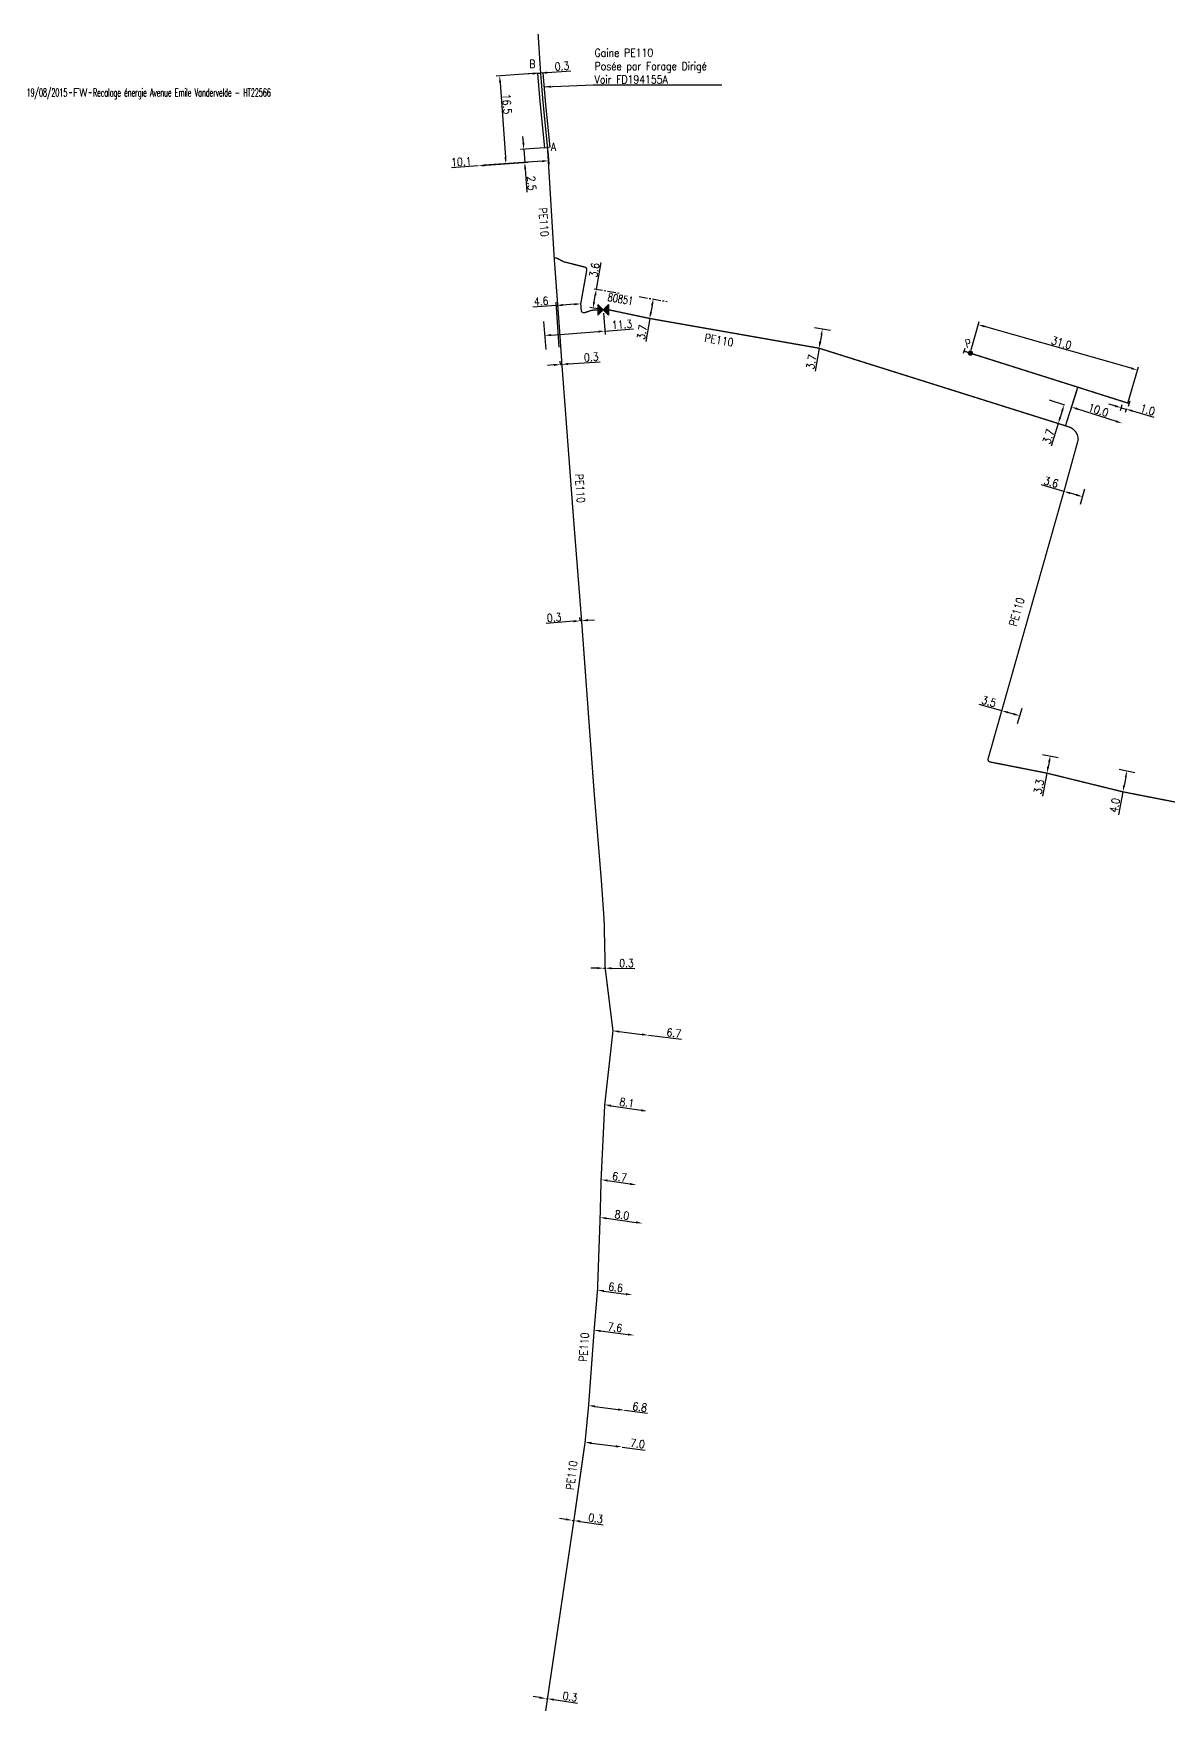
# Model space of a CAD drawing. Header units: millimetres. Extents: x 194000 to 194425, y 154999 to 156002.
# Drawn here: x 194011 to 194223.7, y 155686.9 to 156000.1 of the extents above; entities that cross this region are included whole.
import ezdxf
from ezdxf.enums import TextEntityAlignment as Align

# ---------------------------------------------------------------- set-up
doc = ezdxf.new("R2010")
doc.units = ezdxf.units.MM
doc.header["$PDMODE"] = 34
doc.linetypes.add('CENTER', pattern=[50.8, 31.75, -6.35, 6.35, -6.35])
doc.layers.get('0').update_dxf_attribs({"linetype": 'CONTINUOUS'})
doc.layers.get('DEFPOINTS').update_dxf_attribs({"linetype": 'CONTINUOUS'})
for name, color, linetype in [('G_120', 4, 'CONTINUOUS'), ('G_300', 7, 'CONTINUOUS'), ('G_340', 7, 'CONTINUOUS'), ('G_400', 7, 'CONTINUOUS'), ('G_910', 7, 'CONTINUOUS')]:
    doc.layers.add(name, color=color, linetype=linetype)
doc.styles.add('G_ROMANS', font='ROMANS.SHX', dxfattribs={"width": 0.75})
doc.styles.get("Standard").update_dxf_attribs({"font": 'romans.shx', "width": 0.85})
doc.linetypes.add('G_TYPB_PE', pattern='A,5,-0.3,["o",Standard,S=1.5,R=0,X=0,Y=-0.5],-1.65', length=6.95)
doc.dimstyles.get("Standard").update_dxf_attribs({"dimtxt": 1.5, "dimasz": 1.2, "dimexe": 0.625, "dimexo": 0.625, "dimgap": 0.25, "dimtad": 1, "dimdec": 1, "dimzin": 0, "dimdsep": 46, "dimtxsty": 'Standard', "dimcen": -0.5, "dimadec": 0, "dimazin": 0, "dimtfac": 1, "dimtdec": 1, "dimtmove": 0, "dimatfit": 3, "dimfxl": 0, "dimtolj": 1, "dimtzin": 0, "dimarcsym": 0})

# ---------------------------------------------------------------- blocks, each defined once
blk = doc.blocks.new('*D37')
at = {"layer": 'DEFPOINTS', "color": 0, "linetype": 'Continuous', "transparency": 16777216}
for p in [(194113.39, 155890.02), (194113.39, 155890.02), (194113.69, 155890.05)]:
    blk.add_point(p, dxfattribs=at)
at = {"layer": 'G_120', "color": 0, "linetype": 'Continuous', "lineweight": -2, "transparency": 16777216}
for p, q in [((194112.19, 155889.93), (194107.03, 155889.52)), ((194113.39, 155890.02), (194113.34, 155890.65)), ((194113.69, 155890.05), (194113.39, 155890.02)), ((194113.69, 155890.05), (194113.64, 155890.67)), ((194114.88, 155890.14), (194116.08, 155890.24))]:
    blk.add_line(p, q, dxfattribs=at)
at = {"layer": 'G_120', "color": 0, "linetype": 'Continuous', "transparency": 16777216}
for points in [[(194112.17, 155890.13), (194112.21, 155889.73), (194113.39, 155890.02)], [(194114.87, 155890.34), (194114.9, 155889.94), (194113.69, 155890.05)]]:
    blk.add_solid(points, dxfattribs=at)
at = {"layer": 'G_120', "color": 0, "linetype": 'Continuous', "transparency": 16777216, "insert": (194108.54, 155890.64), "char_height": 1.5, "attachment_point": 5, "rotation": 4.5232}
blk.add_mtext('\\A1;0.3', dxfattribs=at)
blk = doc.blocks.new('*D38')
at = {"layer": 'DEFPOINTS', "color": 0, "linetype": 'Continuous', "transparency": 16777216}
for p in [(194109.71, 155938.06), (194109.71, 155938.06), (194110, 155938.08)]:
    blk.add_point(p, dxfattribs=at)
at = {"layer": 'G_120', "color": 0, "linetype": 'Continuous', "lineweight": -2, "transparency": 16777216}
for p, q in [((194108.51, 155937.98), (194107.31, 155937.9)), ((194109.71, 155938.06), (194109.66, 155938.69)), ((194109.71, 155938.06), (194110, 155938.08)), ((194110, 155938.08), (194109.96, 155938.71)), ((194111.2, 155938.17), (194117.14, 155938.57))]:
    blk.add_line(p, q, dxfattribs=at)
at = {"layer": 'G_120', "color": 0, "linetype": 'Continuous', "transparency": 16777216}
for points in [[(194108.49, 155938.18), (194108.52, 155937.78), (194109.71, 155938.06)], [(194111.19, 155938.37), (194111.22, 155937.97), (194110, 155938.08)]]:
    blk.add_solid(points, dxfattribs=at)
at = {"layer": 'G_120', "color": 0, "linetype": 'Continuous', "transparency": 16777216, "insert": (194115.49, 155939.46), "char_height": 1.5, "attachment_point": 5, "rotation": 3.9307}
blk.add_mtext('\\A1;0.3', dxfattribs=at)
blk = doc.blocks.new('*D25')
at = {"layer": 'DEFPOINTS', "color": 0, "linetype": 'Continuous', "transparency": 16777216}
for p in [(194158.84, 155944.77), (194158.2, 155941.12), (194158.2, 155941.12)]:
    blk.add_point(p, dxfattribs=at)
at = {"layer": 'G_120', "color": 0, "linetype": 'Continuous', "lineweight": -2, "transparency": 16777216}
for p, q in [((194158.22, 155944.87), (194158.22, 155944.87)), ((194158.63, 155943.58), (194158.41, 155942.3)), ((194158.2, 155941.12), (194157.45, 155936.82)), ((194157.59, 155941.23), (194157.59, 155941.23))]:
    blk.add_line(p, q, dxfattribs=at)
at = {"layer": 'G_120', "color": 0, "linetype": 'Continuous', "transparency": 16777216}
for points in [[(194158.44, 155943.62), (194158.83, 155943.55), (194158.84, 155944.77)], [(194158.21, 155942.34), (194158.61, 155942.27), (194158.2, 155941.12)]]:
    blk.add_solid(points, dxfattribs=at)
at = {"layer": 'G_120', "color": 0, "linetype": 'Continuous', "transparency": 16777216, "insert": (194156.74, 155938.55), "char_height": 1.5, "attachment_point": 5, "rotation": 80.0889}
blk.add_mtext('\\A1;3.7', dxfattribs=at)
blk = doc.blocks.new('*D26')
at = {"layer": 'DEFPOINTS', "color": 0, "linetype": 'Continuous', "transparency": 16777216}
for p in [(194204.12, 155930.53), (194203.01, 155927.01), (194203.01, 155927.01)]:
    blk.add_point(p, dxfattribs=at)
at = {"layer": 'G_120', "color": 0, "linetype": 'Continuous', "lineweight": -2, "transparency": 16777216}
for p, q in [((194203.01, 155927.01), (194201.67, 155922.74)), ((194203.76, 155929.39), (194203.37, 155928.15))]:
    blk.add_line(p, q, dxfattribs=at)
at = {"layer": 'G_120', "color": 0, "linetype": 'Continuous', "transparency": 16777216}
for points in [[(194203.57, 155929.45), (194203.95, 155929.33), (194204.12, 155930.53)], [(194203.18, 155928.21), (194203.56, 155928.09), (194203.01, 155927.01)]]:
    blk.add_solid(points, dxfattribs=at)
at = {"layer": 'G_120', "color": 0, "linetype": 'Continuous', "transparency": 16777216, "insert": (194201.19, 155924.55), "char_height": 1.5, "attachment_point": 5, "rotation": 72.5124}
blk.add_mtext('\\A1;3.7', dxfattribs=at)
blk = doc.blocks.new('*D27')
at = {"layer": 'DEFPOINTS', "color": 0, "linetype": 'Continuous', "transparency": 16777216}
for p in [(194204.09, 155914.29), (194204.09, 155914.29), (194207.55, 155913.29)]:
    blk.add_point(p, dxfattribs=at)
at = {"layer": 'G_120', "color": 0, "linetype": 'Continuous', "lineweight": -2, "transparency": 16777216}
for p, q in [((194204.09, 155914.29), (194199.89, 155915.5)), ((194206.39, 155913.62), (194205.24, 155913.96))]:
    blk.add_line(p, q, dxfattribs=at)
at = {"layer": 'G_120', "color": 0, "linetype": 'Continuous', "transparency": 16777216}
for points in [[(194205.3, 155914.15), (194205.19, 155913.77), (194204.09, 155914.29)], [(194206.45, 155913.82), (194206.34, 155913.43), (194207.55, 155913.29)]]:
    blk.add_solid(points, dxfattribs=at)
at = {"layer": 'G_120', "color": 0, "linetype": 'Continuous', "transparency": 16777216, "insert": (194201.69, 155916.02), "char_height": 1.5, "attachment_point": 5, "rotation": 343.9103}
blk.add_mtext('\\A1;3.6', dxfattribs=at)
blk = doc.blocks.new('*D28')
at = {"layer": 'DEFPOINTS', "color": 0, "linetype": 'Continuous', "transparency": 16777216}
for p in [(194192.43, 155873.18), (194192.43, 155873.18), (194195.8, 155872.22)]:
    blk.add_point(p, dxfattribs=at)
at = {"layer": 'G_120', "color": 0, "linetype": 'Continuous', "lineweight": -2, "transparency": 16777216}
for p, q in [((194192.43, 155873.18), (194188.23, 155874.37)), ((194194.65, 155872.55), (194193.59, 155872.85))]:
    blk.add_line(p, q, dxfattribs=at)
at = {"layer": 'G_120', "color": 0, "linetype": 'Continuous', "transparency": 16777216}
for points in [[(194193.64, 155873.04), (194193.53, 155872.66), (194192.43, 155873.18)], [(194194.7, 155872.74), (194194.59, 155872.36), (194195.8, 155872.22)]]:
    blk.add_solid(points, dxfattribs=at)
at = {"layer": 'G_120', "color": 0, "linetype": 'Continuous', "transparency": 16777216, "insert": (194190.03, 155874.9), "char_height": 1.5, "attachment_point": 5, "rotation": 344.1716}
blk.add_mtext('\\A1;3.5', dxfattribs=at)
blk = doc.blocks.new('*D29')
at = {"layer": 'DEFPOINTS', "color": 0, "linetype": 'Continuous', "transparency": 16777216}
for p in [(194201.53, 155864.7), (194200.9, 155861.47), (194200.9, 155861.47)]:
    blk.add_point(p, dxfattribs=at)
at = {"layer": 'G_120', "color": 0, "linetype": 'Continuous', "lineweight": -2, "transparency": 16777216}
for p, q in [((194200.9, 155861.47), (194200.05, 155857.18)), ((194201.3, 155863.53), (194201.13, 155862.64))]:
    blk.add_line(p, q, dxfattribs=at)
at = {"layer": 'G_120', "color": 0, "linetype": 'Continuous', "transparency": 16777216}
for points in [[(194201.1, 155863.57), (194201.5, 155863.49), (194201.53, 155864.7)], [(194200.93, 155862.68), (194201.32, 155862.61), (194200.9, 155861.47)]]:
    blk.add_solid(points, dxfattribs=at)
at = {"layer": 'G_120', "color": 0, "linetype": 'Continuous', "transparency": 16777216, "insert": (194199.38, 155858.93), "char_height": 1.5, "attachment_point": 5, "rotation": 78.857}
blk.add_mtext('\\A1;3.3', dxfattribs=at)
blk = doc.blocks.new('*D30')
at = {"layer": 'DEFPOINTS', "color": 0, "linetype": 'Continuous', "transparency": 16777216}
for p in [(194215.89, 155861.9), (194215.13, 155857.97), (194215.13, 155857.97)]:
    blk.add_point(p, dxfattribs=at)
at = {"layer": 'G_120', "color": 0, "linetype": 'Continuous', "lineweight": -2, "transparency": 16777216}
for p, q in [((194216.51, 155861.78), (194216.51, 155861.78)), ((194215.13, 155857.97), (194214.29, 155853.68)), ((194215.66, 155860.72), (194215.36, 155859.15)), ((194215.74, 155857.85), (194215.74, 155857.85))]:
    blk.add_line(p, q, dxfattribs=at)
at = {"layer": 'G_120', "color": 0, "linetype": 'Continuous', "transparency": 16777216}
for points in [[(194215.47, 155860.76), (194215.86, 155860.68), (194215.89, 155861.9)], [(194215.16, 155859.19), (194215.55, 155859.11), (194215.13, 155857.97)]]:
    blk.add_solid(points, dxfattribs=at)
at = {"layer": 'G_120', "color": 0, "linetype": 'Continuous', "transparency": 16777216, "insert": (194213.61, 155855.43), "char_height": 1.5, "attachment_point": 5, "rotation": 78.9477}
blk.add_mtext('\\A1;4.0', dxfattribs=at)
blk = doc.blocks.new('G_300_04')
at = {"linetype": 'Continuous'}
h = blk.add_hatch(color=0, dxfattribs=at)
h.paths.add_polyline_path([(-1, 1), (-1, -1), (0, 0)])
h.paths.add_polyline_path([(1, 1), (0, 0), (1, -1)])
at = {"color": 0, "linetype": 'Continuous', "flags": 128}
blk.add_lwpolyline([(-1, -1), (1, 1), (1, -1), (-1, 1)], close=True, dxfattribs=at)
at = {"color": 0, "linetype": 'Continuous', "style": 'G_ROMANS', "width": 0.75}
blk.add_attdef('NUM', text='', height=1.5, dxfattribs=at).set_placement((0, 2.1), align=Align.MIDDLE_CENTER)
at = {"color": 0, "linetype": 'Continuous', "style": 'G_ROMANS', "width": 0.75, "flags": 3}
for tag, p in [('DEF_LEG', (0, -5)), ('DEF_COUP', (0, -7.5)), ('DEF_TYPE', (0, -10))]:
    blk.add_attdef(tag, text='', height=1.2, dxfattribs=at).set_placement(p, align=Align.MIDDLE)
blk = doc.blocks.new('G_340_07')
at = {"color": 0, "linetype": 'Continuous', "const_width": 0.25, "flags": 128}
blk.add_lwpolyline([(0, 0), (1.25, 0)], dxfattribs=at)
at = {"color": 0, "linetype": 'Continuous', "flags": 128}
blk.add_lwpolyline([(1.25, -0.5), (1.25, 0.5)], dxfattribs=at)
at = {"color": 0, "linetype": 'Continuous', "width": 0.75, "flags": 3}
for tag, p in [('DEF_LEG', (0, -5)), ('DEF_COUP', (0, -7.5)), ('DEF_TYPE', (0, -10))]:
    blk.add_attdef(tag, text='', height=1.2, dxfattribs=at).set_placement(p, align=Align.MIDDLE)
blk = doc.blocks.new('*D34')
at = {"layer": 'DEFPOINTS', "color": 0, "linetype": 'Continuous', "transparency": 16777216}
for p in [(194108.95, 155949.12), (194113.53, 155949.44), (194109.52, 155940.7)]:
    blk.add_point(p, dxfattribs=at)
at = {"layer": 'G_120', "color": 0, "linetype": 'Continuous', "lineweight": -2, "transparency": 16777216}
for p, q in [((194108.95, 155949.12), (194104.58, 155948.82)), ((194109.48, 155941.32), (194108.9, 155949.75)), ((194112.34, 155949.36), (194110.14, 155949.21))]:
    blk.add_line(p, q, dxfattribs=at)
at = {"layer": 'G_120', "color": 0, "linetype": 'Continuous', "transparency": 16777216}
for points in [[(194110.13, 155949.41), (194110.16, 155949.01), (194108.95, 155949.12)], [(194112.32, 155949.56), (194112.35, 155949.16), (194113.53, 155949.44)]]:
    blk.add_solid(points, dxfattribs=at)
at = {"layer": 'G_120', "color": 0, "linetype": 'Continuous', "transparency": 16777216, "insert": (194106.1, 155949.93), "char_height": 1.5, "attachment_point": 5, "rotation": 3.9307}
blk.add_mtext('\\A1;4.6', dxfattribs=at)
blk = doc.blocks.new('G_300_12')
at = {"color": 0, "linetype": 'Continuous', "const_width": 0.497, "flags": 128}
blk.add_lwpolyline([(-0.21, 0, 1), (0.29, 0, 1)], format="xyb", close=True, dxfattribs=at)
at = {"color": 0, "linetype": 'Continuous', "style": 'G_ROMANS', "width": 0.75}
blk.add_text('P', height=1.5, dxfattribs=at).set_placement((0.04, 1.85), align=Align.MIDDLE)
at = {"color": 0, "linetype": 'Continuous', "style": 'G_ROMANS', "width": 0.75, "flags": 3}
for tag, p in [('DEF_LEG', (0, -10)), ('DEF_COUP', (0, -12.5)), ('DEF_TYPE', (0, -15))]:
    blk.add_attdef(tag, text='', height=1.2, dxfattribs=at).set_placement(p, align=Align.MIDDLE)
blk = doc.blocks.new('*D35')
at = {"layer": 'DEFPOINTS', "color": 0, "linetype": 'Continuous', "transparency": 16777216}
for p in [(194214.8, 155929.97), (194215.14, 155931.13), (194215.96, 155930.38)]:
    blk.add_point(p, dxfattribs=at)
at = {"layer": 'G_340', "color": 0, "linetype": 'Continuous', "lineweight": -2, "transparency": 16777216}
for p, q in [((194213.65, 155930.3), (194212.5, 155930.63)), ((194214.96, 155930.53), (194214.63, 155929.37)), ((194214.8, 155929.97), (194215.76, 155929.7)), ((194215.79, 155929.78), (194215.59, 155929.1)), ((194216.92, 155929.37), (194220.95, 155928.22))]:
    blk.add_line(p, q, dxfattribs=at)
at = {"layer": 'G_340', "color": 0, "linetype": 'Continuous', "transparency": 16777216}
for points in [[(194213.71, 155930.5), (194213.6, 155930.11), (194214.8, 155929.97)], [(194216.97, 155929.56), (194216.86, 155929.18), (194215.76, 155929.7)]]:
    blk.add_solid(points, dxfattribs=at)
at = {"layer": 'G_340', "color": 0, "linetype": 'Continuous', "transparency": 16777216, "insert": (194219.78, 155929.59), "char_height": 1.5, "attachment_point": 5, "rotation": 344.0825}
blk.add_mtext('\\A1;1.0', dxfattribs=at)
blk = doc.blocks.new('*D36')
at = {"layer": 'DEFPOINTS', "color": 0, "linetype": 'Continuous', "transparency": 16777216}
for p in [(194206.67, 155933.82), (194215.01, 155927.05), (194215.01, 155927.05)]:
    blk.add_point(p, dxfattribs=at)
at = {"layer": 'G_120', "color": 0, "linetype": 'Continuous', "lineweight": -2, "transparency": 16777216}
for p, q in [((194206.48, 155933.23), (194205.29, 155929.5)), ((194206.62, 155929.73), (194213.87, 155927.42))]:
    blk.add_line(p, q, dxfattribs=at)
at = {"layer": 'G_120', "color": 0, "linetype": 'Continuous', "transparency": 16777216}
for points in [[(194206.69, 155929.92), (194206.56, 155929.54), (194205.48, 155930.1)], [(194213.93, 155927.61), (194213.8, 155927.23), (194215.01, 155927.05)]]:
    blk.add_solid(points, dxfattribs=at)
at = {"layer": 'G_120', "color": 0, "linetype": 'Continuous', "transparency": 16777216, "insert": (194210.55, 155929.53), "char_height": 1.5, "attachment_point": 5, "rotation": 342.2678}
blk.add_mtext('\\A1;10.0', dxfattribs=at)
blk = doc.blocks.new('*D103')
at = {"layer": 'DEFPOINTS', "color": 0, "linetype": 'Continuous', "transparency": 16777216}
for p in [(194106.99, 155688.03), (194106.99, 155688.03), (194107.29, 155687.98)]:
    blk.add_point(p, dxfattribs=at)
at = {"layer": 'G_120', "color": 0, "linetype": 'Continuous', "lineweight": -2, "transparency": 16777216}
for p, q in [((194105.81, 155688.2), (194104.62, 155688.38)), ((194106.99, 155688.03), (194107.29, 155687.98)), ((194108.48, 155687.81), (194112.94, 155687.15))]:
    blk.add_line(p, q, dxfattribs=at)
at = {"layer": 'G_120', "color": 0, "linetype": 'Continuous', "transparency": 16777216}
for points in [[(194105.84, 155688.4), (194105.78, 155688.01), (194106.99, 155688.03)], [(194108.51, 155688.01), (194108.45, 155687.61), (194107.29, 155687.98)]]:
    blk.add_solid(points, dxfattribs=at)
at = {"layer": 'G_120', "color": 0, "linetype": 'Continuous', "transparency": 16777216, "insert": (194111.52, 155688.37), "char_height": 1.5, "attachment_point": 5, "rotation": 351.5764}
blk.add_mtext('\\A1;0.3', dxfattribs=at)
blk = doc.blocks.new('*D104')
at = {"layer": 'DEFPOINTS', "color": 0, "linetype": 'Continuous', "transparency": 16777216}
for p in [(194111.94, 155721.42), (194111.94, 155721.42), (194112.24, 155721.38)]:
    blk.add_point(p, dxfattribs=at)
at = {"layer": 'G_120', "color": 0, "linetype": 'Continuous', "lineweight": -2, "transparency": 16777216}
for p, q in [((194110.75, 155721.6), (194109.57, 155721.78)), ((194111.85, 155720.81), (194111.85, 155720.81)), ((194111.94, 155721.42), (194112.24, 155721.38)), ((194112.14, 155720.76), (194112.14, 155720.76)), ((194113.42, 155721.2), (194117.75, 155720.56))]:
    blk.add_line(p, q, dxfattribs=at)
at = {"layer": 'G_120', "color": 0, "linetype": 'Continuous', "transparency": 16777216}
for points in [[(194110.78, 155721.8), (194110.72, 155721.4), (194111.94, 155721.42)], [(194113.45, 155721.4), (194113.39, 155721.01), (194112.24, 155721.38)]]:
    blk.add_solid(points, dxfattribs=at)
at = {"layer": 'G_120', "color": 0, "linetype": 'Continuous', "transparency": 16777216, "insert": (194116.33, 155721.79), "char_height": 1.5, "attachment_point": 5, "rotation": 351.5764}
blk.add_mtext('\\A1;0.3', dxfattribs=at)
blk = doc.blocks.new('*D105')
at = {"layer": 'DEFPOINTS', "color": 0, "linetype": 'Continuous', "transparency": 16777216}
for p in [(194114.34, 155736.06), (194121.29, 155735.16), (194121.29, 155735.16)]:
    blk.add_point(p, dxfattribs=at)
at = {"layer": 'G_120', "color": 0, "linetype": 'Continuous', "lineweight": -2, "transparency": 16777216}
for p, q in [((194114.42, 155736.68), (194114.42, 155736.68)), ((194115.53, 155735.9), (194120.1, 155735.32)), ((194121.37, 155735.78), (194121.37, 155735.78)), ((194121.29, 155735.16), (194125.62, 155734.6))]:
    blk.add_line(p, q, dxfattribs=at)
at = {"layer": 'G_120', "color": 0, "linetype": 'Continuous', "transparency": 16777216}
for points in [[(194115.56, 155736.1), (194115.51, 155735.71), (194114.34, 155736.06)], [(194120.12, 155735.51), (194120.07, 155735.12), (194121.29, 155735.16)]]:
    blk.add_solid(points, dxfattribs=at)
at = {"layer": 'G_120', "color": 0, "linetype": 'Continuous', "transparency": 16777216, "insert": (194124.18, 155735.8), "char_height": 1.5, "attachment_point": 5, "rotation": 352.6557}
blk.add_mtext('\\A1;7.0', dxfattribs=at)
blk = doc.blocks.new('*D106')
at = {"layer": 'DEFPOINTS', "color": 0, "linetype": 'Continuous', "transparency": 16777216}
for p in [(194115, 155742.93), (194121.74, 155742.04), (194121.74, 155742.04)]:
    blk.add_point(p, dxfattribs=at)
at = {"layer": 'G_120', "color": 0, "linetype": 'Continuous', "lineweight": -2, "transparency": 16777216}
for p, q in [((194116.19, 155742.78), (194120.55, 155742.2)), ((194121.74, 155742.04), (194126.01, 155741.48))]:
    blk.add_line(p, q, dxfattribs=at)
at = {"layer": 'G_120', "color": 0, "linetype": 'Continuous', "transparency": 16777216}
for points in [[(194116.21, 155742.97), (194116.16, 155742.58), (194115, 155742.93)], [(194120.58, 155742.4), (194120.52, 155742), (194121.74, 155742.04)]]:
    blk.add_solid(points, dxfattribs=at)
at = {"layer": 'G_120', "color": 0, "linetype": 'Continuous', "transparency": 16777216, "insert": (194124.6, 155742.67), "char_height": 1.5, "attachment_point": 5, "rotation": 352.4611}
blk.add_mtext('\\A1;6.8', dxfattribs=at)
blk = doc.blocks.new('*D107')
at = {"layer": 'DEFPOINTS', "color": 0, "linetype": 'Continuous', "transparency": 16777216}
for p in [(194116.04, 155757.07), (194123.58, 155756.1), (194123.58, 155756.1)]:
    blk.add_point(p, dxfattribs=at)
at = {"layer": 'G_120', "color": 0, "linetype": 'Continuous', "lineweight": -2, "transparency": 16777216}
blk.add_line((194117.23, 155756.92), (194122.39, 155756.25), dxfattribs=at)
at = {"layer": 'G_120', "color": 0, "linetype": 'Continuous', "transparency": 16777216}
for points in [[(194117.26, 155757.12), (194117.21, 155756.72), (194116.04, 155757.07)], [(194122.41, 155756.45), (194122.36, 155756.06), (194123.58, 155756.1)]]:
    blk.add_solid(points, dxfattribs=at)
at = {"layer": 'G_120', "color": 0, "linetype": 'Continuous', "transparency": 16777216, "insert": (194119.94, 155757.58), "char_height": 1.5, "attachment_point": 5, "rotation": 352.6344}
blk.add_mtext('\\A1;7.6', dxfattribs=at)
blk = doc.blocks.new('*D113')
at = {"layer": 'DEFPOINTS', "color": 0, "linetype": 'Continuous', "transparency": 16777216}
for p in [(194116.67, 155764.57), (194123.21, 155763.66), (194123.21, 155763.66)]:
    blk.add_point(p, dxfattribs=at)
at = {"layer": 'G_120', "color": 0, "linetype": 'Continuous', "lineweight": -2, "transparency": 16777216}
blk.add_line((194117.86, 155764.4), (194122.02, 155763.82), dxfattribs=at)
at = {"layer": 'G_120', "color": 0, "linetype": 'Continuous', "transparency": 16777216}
for points in [[(194117.89, 155764.6), (194117.83, 155764.21), (194116.67, 155764.57)], [(194122.05, 155764.02), (194121.99, 155763.62), (194123.21, 155763.66)]]:
    blk.add_solid(points, dxfattribs=at)
at = {"layer": 'G_120', "color": 0, "linetype": 'Continuous', "transparency": 16777216, "insert": (194120.08, 155765.1), "char_height": 1.5, "attachment_point": 5, "rotation": 352.0537}
blk.add_mtext('\\A1;6.6', dxfattribs=at)
blk = doc.blocks.new('*D114')
at = {"layer": 'DEFPOINTS', "color": 0, "linetype": 'Continuous', "transparency": 16777216}
for p in [(194117.16, 155778.21), (194125.08, 155777.11), (194125.08, 155777.11)]:
    blk.add_point(p, dxfattribs=at)
at = {"layer": 'G_120', "color": 0, "linetype": 'Continuous', "lineweight": -2, "transparency": 16777216}
for p, q in [((194118.35, 155778.04), (194123.89, 155777.27)), ((194125.17, 155777.73), (194125.17, 155777.73))]:
    blk.add_line(p, q, dxfattribs=at)
at = {"layer": 'G_120', "color": 0, "linetype": 'Continuous', "transparency": 16777216}
for points in [[(194118.37, 155778.24), (194118.32, 155777.84), (194117.16, 155778.21)], [(194123.92, 155777.47), (194123.87, 155777.08), (194125.08, 155777.11)]]:
    blk.add_solid(points, dxfattribs=at)
at = {"layer": 'G_120', "color": 0, "linetype": 'Continuous', "transparency": 16777216, "insert": (194121.26, 155778.65), "char_height": 1.5, "attachment_point": 5, "rotation": 352.1103}
blk.add_mtext('\\A1;8.0', dxfattribs=at)
blk = doc.blocks.new('*D115')
at = {"layer": 'DEFPOINTS', "color": 0, "linetype": 'Continuous', "transparency": 16777216}
for p in [(194117.34, 155785.29), (194123.96, 155784.29), (194123.96, 155784.29)]:
    blk.add_point(p, dxfattribs=at)
at = {"layer": 'G_120', "color": 0, "linetype": 'Continuous', "lineweight": -2, "transparency": 16777216}
for p, q in [((194117.43, 155785.9), (194117.43, 155785.9)), ((194118.52, 155785.11), (194122.78, 155784.47)), ((194124.05, 155784.91), (194124.05, 155784.91))]:
    blk.add_line(p, q, dxfattribs=at)
at = {"layer": 'G_120', "color": 0, "linetype": 'Continuous', "transparency": 16777216}
for points in [[(194118.55, 155785.31), (194118.49, 155784.91), (194117.34, 155785.29)], [(194122.81, 155784.67), (194122.75, 155784.27), (194123.96, 155784.29)]]:
    blk.add_solid(points, dxfattribs=at)
at = {"layer": 'G_120', "color": 0, "linetype": 'Continuous', "transparency": 16777216, "insert": (194120.8, 155785.78), "char_height": 1.5, "attachment_point": 5, "rotation": 351.4931}
blk.add_mtext('\\A1;6.7', dxfattribs=at)
blk = doc.blocks.new('*D116')
at = {"layer": 'DEFPOINTS', "color": 0, "linetype": 'Continuous', "transparency": 16777216}
for p in [(194118.02, 155799.32), (194126.03, 155798.12), (194126.03, 155798.12)]:
    blk.add_point(p, dxfattribs=at)
at = {"layer": 'G_120', "color": 0, "linetype": 'Continuous', "lineweight": -2, "transparency": 16777216}
blk.add_line((194119.21, 155799.14), (194124.84, 155798.29), dxfattribs=at)
at = {"layer": 'G_120', "color": 0, "linetype": 'Continuous', "transparency": 16777216}
for points in [[(194119.23, 155799.34), (194119.18, 155798.94), (194118.02, 155799.32)], [(194124.87, 155798.49), (194124.81, 155798.1), (194126.03, 155798.12)]]:
    blk.add_solid(points, dxfattribs=at)
at = {"layer": 'G_120', "color": 0, "linetype": 'Continuous', "transparency": 16777216, "insert": (194122.17, 155799.71), "char_height": 1.5, "attachment_point": 5, "rotation": 351.4969}
blk.add_mtext('\\A1;8.1', dxfattribs=at)
blk = doc.blocks.new('*D117')
at = {"layer": 'DEFPOINTS', "color": 0, "linetype": 'Continuous', "transparency": 16777216}
for p in [(194119.57, 155813.17), (194126.22, 155812.34), (194126.22, 155812.34)]:
    blk.add_point(p, dxfattribs=at)
at = {"layer": 'G_120', "color": 0, "linetype": 'Continuous', "lineweight": -2, "transparency": 16777216}
for p, q in [((194119.49, 155812.55), (194119.49, 155812.55)), ((194120.76, 155813.02), (194125.03, 155812.49)), ((194126.22, 155812.34), (194132.41, 155811.58))]:
    blk.add_line(p, q, dxfattribs=at)
at = {"layer": 'G_120', "color": 0, "linetype": 'Continuous', "transparency": 16777216}
for points in [[(194120.78, 155813.22), (194120.74, 155812.82), (194119.57, 155813.17)], [(194125.05, 155812.69), (194125, 155812.29), (194126.22, 155812.34)]]:
    blk.add_solid(points, dxfattribs=at)
at = {"layer": 'G_120', "color": 0, "linetype": 'Continuous', "transparency": 16777216, "insert": (194130.98, 155812.76), "char_height": 1.5, "attachment_point": 5, "rotation": 352.9434}
blk.add_mtext('\\A1;6.7', dxfattribs=at)
blk = doc.blocks.new('*D118')
at = {"layer": 'DEFPOINTS', "color": 0, "linetype": 'Continuous', "transparency": 16777216}
for p in [(194117.81, 155824.91), (194117.81, 155824.91), (194118.11, 155824.91)]:
    blk.add_point(p, dxfattribs=at)
at = {"layer": 'G_120', "color": 0, "linetype": 'Continuous', "lineweight": -2, "transparency": 16777216}
for p, q in [((194116.61, 155824.93), (194115.41, 155824.94)), ((194117.81, 155824.91), (194118.11, 155824.91)), ((194119.31, 155824.9), (194123.68, 155824.85))]:
    blk.add_line(p, q, dxfattribs=at)
at = {"layer": 'G_120', "color": 0, "linetype": 'Continuous', "transparency": 16777216}
for points in [[(194116.61, 155825.13), (194116.61, 155824.73), (194117.81, 155824.91)], [(194119.31, 155825.1), (194119.31, 155824.7), (194118.11, 155824.91)]]:
    blk.add_solid(points, dxfattribs=at)
at = {"layer": 'G_120', "color": 0, "linetype": 'Continuous', "transparency": 16777216, "insert": (194122.1, 155825.87), "char_height": 1.5, "attachment_point": 5, "rotation": 359.4084}
blk.add_mtext('\\A1;0.3', dxfattribs=at)
blk = doc.blocks.new('*D139')
at = {"layer": 'DEFPOINTS', "color": 0, "linetype": 'Continuous', "transparency": 16777216}
for p in [(194127.11, 155950.34), (194127.11, 155950.34), (194126.47, 155946.69)]:
    blk.add_point(p, dxfattribs=at)
at = {"layer": 'G_120', "color": 0, "linetype": 'Continuous', "lineweight": -2, "transparency": 16777216}
for p, q in [((194126.9, 155949.15), (194126.68, 155947.87)), ((194126.47, 155946.69), (194125.72, 155942.39))]:
    blk.add_line(p, q, dxfattribs=at)
at = {"layer": 'G_120', "color": 0, "linetype": 'Continuous', "transparency": 16777216}
for points in [[(194126.7, 155949.19), (194127.1, 155949.12), (194127.11, 155950.34)], [(194126.48, 155947.91), (194126.87, 155947.84), (194126.47, 155946.69)]]:
    blk.add_solid(points, dxfattribs=at)
at = {"layer": 'G_120', "color": 0, "linetype": 'Continuous', "transparency": 16777216, "insert": (194125, 155944.12), "char_height": 1.5, "attachment_point": 5, "rotation": 80.0873}
blk.add_mtext('\\A1;3.7', dxfattribs=at)
blk = doc.blocks.new('*D140')
at = {"layer": 'DEFPOINTS', "color": 0, "linetype": 'Continuous', "transparency": 16777216}
for p in [(194116.47, 155952.2), (194116.47, 155952.2), (194117.74, 155948.32)]:
    blk.add_point(p, dxfattribs=at)
at = {"layer": 'G_300', "color": 0, "linetype": 'Continuous', "lineweight": -2, "transparency": 16777216}
for p, q in [((194116.47, 155952.2), (194117.34, 155957.16)), ((194117.13, 155948.43), (194115.23, 155948.76)), ((194116.05, 155949.84), (194116.26, 155951.02))]:
    blk.add_line(p, q, dxfattribs=at)
at = {"layer": 'G_300', "color": 0, "linetype": 'Continuous', "transparency": 16777216}
for points in [[(194116.06, 155951.05), (194116.46, 155950.99), (194116.47, 155952.2)], [(194115.86, 155949.87), (194116.25, 155949.8), (194115.84, 155948.66)]]:
    blk.add_solid(points, dxfattribs=at)
at = {"layer": 'G_300', "color": 0, "linetype": 'Continuous', "transparency": 16777216, "insert": (194116.08, 155955.77), "char_height": 1.5, "attachment_point": 5, "rotation": 80.0472}
blk.add_mtext('\\A1;3.6', dxfattribs=at)
blk = doc.blocks.new('*D141')
at = {"layer": 'DEFPOINTS', "color": 0, "linetype": 'Continuous', "transparency": 16777216}
for p in [(194117.74, 155948.32), (194106.76, 155943.51), (194106.76, 155943.51)]:
    blk.add_point(p, dxfattribs=at)
at = {"layer": 'G_300', "color": 0, "linetype": 'Continuous', "lineweight": -2, "transparency": 16777216}
for p, q in [((194117.79, 155947.7), (194118.08, 155943.71)), ((194107.96, 155943.59), (194116.84, 155944.24)), ((194118.03, 155944.33), (194123.42, 155944.73))]:
    blk.add_line(p, q, dxfattribs=at)
at = {"layer": 'G_300', "color": 0, "linetype": 'Continuous', "transparency": 16777216}
for points in [[(194107.95, 155943.79), (194107.97, 155943.4), (194106.76, 155943.51)], [(194116.82, 155944.44), (194116.85, 155944.05), (194118.03, 155944.33)]]:
    blk.add_solid(points, dxfattribs=at)
at = {"layer": 'G_300', "color": 0, "linetype": 'Continuous', "transparency": 16777216, "insert": (194121.25, 155945.57), "char_height": 1.5, "attachment_point": 5, "rotation": 4.1876}
blk.add_mtext('\\A1;11.3', dxfattribs=at)
blk = doc.blocks.new('*D142')
at = {"layer": 'DEFPOINTS', "color": 0, "linetype": 'Continuous', "transparency": 16777216}
for p in [(194188.04, 155945.53), (194186.52, 155940.2), (194215.96, 155930.38)]:
    blk.add_point(p, dxfattribs=at)
at = {"layer": 'G_340', "color": 0, "linetype": 'Continuous', "lineweight": -2, "transparency": 16777216}
for p, q in [((194186.69, 155940.8), (194188.21, 155946.13)), ((194216.7, 155937.36), (194189.2, 155945.2)), ((194216.13, 155930.98), (194218.03, 155937.63))]:
    blk.add_line(p, q, dxfattribs=at)
at = {"layer": 'G_340', "color": 0, "linetype": 'Continuous', "transparency": 16777216}
for points in [[(194189.25, 155945.4), (194189.14, 155945.01), (194188.04, 155945.53)], [(194216.75, 155937.55), (194216.64, 155937.17), (194217.85, 155937.03)]]:
    blk.add_solid(points, dxfattribs=at)
at = {"layer": 'G_340', "color": 0, "linetype": 'Continuous', "transparency": 16777216, "insert": (194203.63, 155942.13), "char_height": 1.5, "attachment_point": 5, "rotation": 344.0825}
blk.add_mtext('\\A1;31.0', dxfattribs=at)
blk = doc.blocks.new('*D149')
at = {"layer": 'DEFPOINTS', "color": 0, "linetype": 'Continuous', "transparency": 16777216}
for p in [(194107.3, 155978.75), (194094.33, 155975.31), (194094.33, 155975.31)]:
    blk.add_point(p, dxfattribs=at)
at = {"layer": 'G_400', "color": 0, "linetype": 'Continuous', "lineweight": -2, "transparency": 16777216}
for p, q in [((194107.35, 155978.13), (194107.53, 155975.64)), ((194094.33, 155975.31), (194089.3, 155974.95)), ((194106.29, 155976.17), (194095.52, 155975.4))]:
    blk.add_line(p, q, dxfattribs=at)
at = {"layer": 'G_400', "color": 0, "linetype": 'Continuous', "transparency": 16777216}
for points in [[(194095.51, 155975.6), (194095.54, 155975.2), (194094.33, 155975.31)], [(194106.27, 155976.37), (194106.3, 155975.98), (194107.48, 155976.26)]]:
    blk.add_solid(points, dxfattribs=at)
at = {"layer": 'G_400', "color": 0, "linetype": 'Continuous', "transparency": 16777216, "insert": (194091.14, 155976.08), "char_height": 1.5, "attachment_point": 5, "rotation": 4.1385}
blk.add_mtext('\\A1;10.1', dxfattribs=at)
blk = doc.blocks.new('*D150')
at = {"layer": 'DEFPOINTS', "color": 0, "linetype": 'Continuous', "transparency": 16777216}
for p in [(194107.3, 155978.75), (194094.33, 155975.31), (194103.04, 155975.94)]:
    blk.add_point(p, dxfattribs=at)
at = {"layer": 'G_400', "color": 0, "linetype": 'Continuous', "lineweight": -2, "transparency": 16777216}
for p, q in [((194102.77, 155979.63), (194102.68, 155980.83)), ((194106.68, 155978.71), (194102.23, 155978.39)), ((194102.86, 155978.43), (194103.04, 155975.94)), ((194094.95, 155975.35), (194103.66, 155975.98)), ((194103.12, 155974.74), (194103.44, 155970.38))]:
    blk.add_line(p, q, dxfattribs=at)
at = {"layer": 'G_400', "color": 0, "linetype": 'Continuous', "transparency": 16777216}
for points in [[(194102.97, 155979.64), (194102.57, 155979.62), (194102.86, 155978.43)], [(194103.32, 155974.76), (194102.92, 155974.73), (194103.04, 155975.94)]]:
    blk.add_solid(points, dxfattribs=at)
at = {"layer": 'G_400', "color": 0, "linetype": 'Continuous', "transparency": 16777216, "insert": (194104.32, 155972.04), "char_height": 1.5, "attachment_point": 5, "rotation": 274.1385}
blk.add_mtext('\\A1;2.5', dxfattribs=at)
blk = doc.blocks.new('*D151')
at = {"layer": 'DEFPOINTS', "color": 0, "linetype": 'Continuous', "transparency": 16777216}
for p in [(194106.01, 155992.7), (194094.33, 155975.31), (194099.51, 155975.68)]:
    blk.add_point(p, dxfattribs=at)
at = {"layer": 'G_400', "color": 0, "linetype": 'Continuous', "lineweight": -2, "transparency": 16777216}
for p, q in [((194105.39, 155992.65), (194097.7, 155992.1)), ((194098.41, 155990.94), (194099.42, 155976.88)), ((194094.95, 155975.35), (194100.13, 155975.73))]:
    blk.add_line(p, q, dxfattribs=at)
at = {"layer": 'G_400', "color": 0, "linetype": 'Continuous', "transparency": 16777216}
for points in [[(194098.61, 155990.96), (194098.21, 155990.93), (194098.32, 155992.14)], [(194099.62, 155976.9), (194099.22, 155976.87), (194099.51, 155975.68)]]:
    blk.add_solid(points, dxfattribs=at)
at = {"layer": 'G_400', "color": 0, "linetype": 'Continuous', "transparency": 16777216, "insert": (194099.7, 155986.9), "char_height": 1.5, "attachment_point": 5, "rotation": 274.1385}
blk.add_mtext('\\A1;16.5', dxfattribs=at)
blk = doc.blocks.new('*D152')
at = {"layer": 'DEFPOINTS', "color": 0, "linetype": 'Continuous', "transparency": 16777216}
for p in [(194105.71, 155992.68), (194105.71, 155992.68), (194106.01, 155992.7)]:
    blk.add_point(p, dxfattribs=at)
at = {"layer": 'G_400', "color": 0, "linetype": 'Continuous', "lineweight": -2, "transparency": 16777216}
for p, q in [((194104.51, 155992.59), (194103.32, 155992.5)), ((194105.71, 155992.68), (194106.01, 155992.7)), ((194107.21, 155992.78), (194111.67, 155993.11))]:
    blk.add_line(p, q, dxfattribs=at)
at = {"layer": 'G_400', "color": 0, "linetype": 'Continuous', "transparency": 16777216}
for points in [[(194104.5, 155992.79), (194104.53, 155992.39), (194105.71, 155992.68)], [(194107.19, 155992.98), (194107.22, 155992.58), (194106.01, 155992.7)]]:
    blk.add_solid(points, dxfattribs=at)
at = {"layer": 'G_400', "color": 0, "linetype": 'Continuous', "transparency": 16777216, "insert": (194110.02, 155993.99), "char_height": 1.5, "attachment_point": 5, "rotation": 4.1385}
blk.add_mtext('\\A1;0.3', dxfattribs=at)
blk = doc.blocks.new('GIS_MODF')
at = {"color": 0, "linetype": 'Continuous', "flags": 128}
for points in [[(-2.18, -0.01), (-1.68, -0.01)], [(1.52, -0.01), (2.02, -0.01)]]:
    blk.add_lwpolyline(points, dxfattribs=at)
at = {"color": 0, "linetype": 'Continuous', "width": 0.5}
blk.add_attdef('DATE', text='', height=1.5, dxfattribs=at).set_placement((-2.5, -0.8), align=Align.RIGHT)
at = {"color": 0, "linetype": 'Continuous', "width": 1.771291}
blk.add_attdef('USER', text='', height=1.5, dxfattribs=at).set_placement((-1.51, -0.8), (1.28, -0.8), align=Align.FIT)
at = {"color": 0, "linetype": 'Continuous', "width": 0.5}
blk.add_attdef('DESC', (2.29, -0.8), '', height=1.5, dxfattribs=at)

msp = doc.modelspace()

# ---------------------------------------------------------------- linework, layer by layer
at = {"layer": 'G_120', "linetype": 'G_TYPB_PE', "const_width": 0.25}
for points in [[(194098.61, 155629.44), (194107.29, 155687.98), (194112.24, 155721.38), (194114.34, 155736.06), (194115, 155742.93), (194116.04, 155757.07, 0.005209), (194116.04, 155757.08), (194116.67, 155764.57), (194117.16, 155778.21), (194117.34, 155785.29), (194118.02, 155799.32), (194119.57, 155813.17), (194118.11, 155824.91), (194117.91, 155833.88), (194117.41, 155841.06), (194116.03, 155858), (194113.69, 155890.05), (194112.22, 155908.63), (194110, 155938.08), (194109.57, 155944.37), (194108.56, 155957.99), (194107.3, 155978.75), (194106.44, 155987.41), (194106.01, 155992.7), (194105.54, 156000)], [(194108.56, 155957.99), (194108.87, 155958.02, -0.143477), (194109.15, 155957.96), (194110.24, 155957.36, 0.062155), (194110.36, 155957.32), (194114.28, 155956.33, -0.393041), (194114.65, 155955.76), (194113.53, 155949.44), (194113.62, 155948.23, 0.486806), (194114.27, 155947.78), (194114.78, 155947.95, -0.118939), (194116.74, 155948.31, -0.058381)], [(194118.74, 155948.33), (194126.47, 155946.69), (194158.2, 155941.12), (194203.01, 155927.01), (194204.99, 155926.38, -0.198913), (194206.47, 155925.14, -0.120627), (194206.76, 155923.97), (194204.09, 155914.29), (194192.43, 155873.18), (194189.88, 155864.19, 0.438373), (194190.27, 155863.56), (194200.9, 155861.47), (194215.13, 155857.97), (194270.9, 155847.08)]]:
    msp.add_lwpolyline(points, format="xyb", dxfattribs=at)
at = {"layer": 'G_120', "color": 7, "linetype": 'CENTER', "ltscale": 0.05, "flags": 128}
for points in [[(194116.03, 155952.28), (194120.7, 155951.46)], [(194124.47, 155950.8), (194129.74, 155949.87)]]:
    msp.add_lwpolyline(points, dxfattribs=at)
at = {"layer": 'G_120', "color": 7, "linetype": 'CENTER', "flags": 128}
for points in [[(194157.36, 155945.03), (194160.33, 155944.5)], [(194201.33, 155931.43), (194204.19, 155930.51)], [(194207.96, 155914.73), (194207.13, 155911.85)], [(194195.37, 155870.78), (194196.23, 155873.66)], [(194200.06, 155864.99), (194203, 155864.41)], [(194214.43, 155862.19), (194217.37, 155861.61)]]:
    msp.add_lwpolyline(points, dxfattribs=at)
at = {"layer": 'G_120', "linetype": 'G_TYPB_PE', "const_width": 0.25, "flags": 128}
for points in [[(194215.14, 155931.13), (194206.67, 155933.82), (194186.52, 155940.2)], [(194204.38, 155926.58), (194206.67, 155933.82)]]:
    msp.add_lwpolyline(points, dxfattribs=at)
at = {"layer": 'G_300', "color": 7, "linetype": 'CENTER', "flags": 128}
msp.add_lwpolyline([(194106.57, 155946.1), (194106.96, 155940.86)], dxfattribs=at)
at = {"layer": 'G_400', "color": 7, "linetype": 'CONTINUOUS'}
for p, q in [((194105.51, 155992.66), (194106.01, 155992.7)), ((194105.94, 155987.36), (194105.51, 155992.66)), ((194106.51, 155992.74), (194106.01, 155992.7)), ((194106.93, 155987.45), (194106.51, 155992.74)), ((194106.81, 155978.7), (194105.94, 155987.36)), ((194107.8, 155978.8), (194106.93, 155987.45)), ((194106.81, 155978.7), (194107.3, 155978.75)), ((194107.8, 155978.8), (194107.3, 155978.75))]:
    msp.add_line(p, q, dxfattribs=at)

# ---------------------------------------------------------------- block references
at = {"layer": 'G_300'}
ref = msp.add_blockref('G_300_04', (194117.74, 155948.32), dxfattribs=dict(at, rotation=0.6048908406693521))
ref.add_attrib('NUM', '80851', dxfattribs={"layer": '0', "color": 0, "linetype": 'Continuous', "height": 1.5, "rotation": 350.0472, "style": 'G_ROMANS', "width": 0.75}).set_placement((194120.98, 155950.34), align=Align.MIDDLE)
at = {"layer": 'G_300', "rotation": 13.04335889239566}
msp.add_blockref('G_300_12', (194186.52, 155940.2), dxfattribs=at)
at = {"layer": 'G_340'}
for p, rotation in [((194186.52, 155940.2), 161.5512997990845), ((194215.14, 155931.13), 342.4435341919128)]:
    msp.add_blockref('G_340_07', p, dxfattribs=dict(at, rotation=rotation))
at = {"layer": 'G_910', "linetype": 'Continuous'}
ref = msp.add_blockref('GIS_MODF', (194019.82, 155989.08), dxfattribs=at)
ref.add_attrib('DATE', '19/08/2015', dxfattribs={"layer": '0', "color": 0, "linetype": 'Continuous', "height": 1.5, "width": 0.5}).set_placement((194017.32, 155988.28), align=Align.RIGHT)
ref.add_attrib('USER', 'FW', dxfattribs={"layer": '0', "color": 0, "linetype": 'Continuous', "height": 1.5, "width": 0.97421}).set_placement((194018.31, 155988.28), (194021.1, 155988.28), align=Align.FIT)
ref.add_attrib('DESC', 'Recalage énergie Avenue Emile Vandervelde - HT22566', (194022.11, 155988.28), dxfattribs={"layer": '0', "color": 0, "linetype": 'Continuous', "height": 1.5, "width": 0.5})

# ---------------------------------------------------------------- texts
at = {"layer": 'G_120', "linetype": 'Continuous', "width": 0.85}
for rotation, p in [(274.3971, (194106.6, 155964.75)), (274.3971, (194113.4, 155914.85)), (85.7834, (194114.12, 155753.89)), (83.0286, (194111.82, 155729.88))]:
    msp.add_text('PE110', height=1.5, rotation=rotation, dxfattribs=at).set_placement(p, align=Align.MIDDLE)
for rotation, p in [(350.0449, (194136.62, 155942.38)), (74.1716, (194195.22, 155888.86))]:
    msp.add_text('PE110', height=1.5, rotation=rotation, dxfattribs=at).set_placement(p)
at = {"layer": 'G_400', "linetype": 'Continuous', "width": 0.85}
for s, p in [('B', (194103.89, 155993.65)), ('A', (194107.92, 155978.13))]:
    msp.add_text(s, height=1.5, dxfattribs=at).set_placement(p)
at = {"layer": 'G_400', "linetype": 'Continuous', "insert": (194116.13, 155990.75), "char_height": 1.5, "attachment_point": 7}
msp.add_mtext('Gaine PE110\\PPosée par Forage Dirigé\\PVoir FD194155A', dxfattribs=at)

# ---------------------------------------------------------------- dimensions: what is measured, and where the dimension line sits
at = {"layer": 'G_120', "linetype": 'Continuous'}
for base, p1, p2, angle, picture, middle, dimtype in [((194108.95, 155949.12), (194113.53, 155949.44), (194109.52, 155940.7), 183.9307, '*D34', (194106.17, 155948.93), 160), ((194127.11, 155950.34), (194126.47, 155946.69), (194127.11, 155950.34), 260.0873, '*D139', (194125.99, 155943.95), 160), ((194158.2, 155941.12), (194158.84, 155944.77), (194158.2, 155941.12), 260.0889, '*D25', (194157.72, 155938.38), 161), ((194203.01, 155927.01), (194204.12, 155930.53), (194203.01, 155927.01), 252.5124, '*D26', (194202.14, 155924.25), 161), ((194204.09, 155914.29), (194207.55, 155913.29), (194204.09, 155914.29), 163.9103, '*D27', (194201.41, 155915.06), 161), ((194192.43, 155873.18), (194195.8, 155872.22), (194192.43, 155873.18), 164.1716, '*D28', (194189.75, 155873.94), 161), ((194200.9, 155861.47), (194201.53, 155864.7), (194200.9, 155861.47), 258.857, '*D29', (194200.36, 155858.73), 161), ((194215.13, 155857.97), (194215.89, 155861.9), (194215.13, 155857.97), 258.9477, '*D30', (194214.59, 155855.24), 161), ((194117.81, 155824.91), (194118.11, 155824.91), (194117.81, 155824.91), 359.4084, '*D118', (194122.09, 155824.87), 160), ((194126.22, 155812.34), (194119.57, 155813.17), (194126.22, 155812.34), 172.9434, '*D117', (194130.86, 155811.77), 160), ((194126.03, 155798.12), (194118.02, 155799.32), (194126.03, 155798.12), 171.4969, '*D116', (194122.02, 155798.72), 160), ((194123.96, 155784.29), (194117.34, 155785.29), (194123.96, 155784.29), 171.4931, '*D115', (194120.65, 155784.79), 160), ((194125.08, 155777.11), (194117.16, 155778.21), (194125.08, 155777.11), 172.1103, '*D114', (194121.12, 155777.66), 160), ((194123.21, 155763.66), (194116.67, 155764.57), (194123.21, 155763.66), 172.0537, '*D113', (194119.94, 155764.11), 160), ((194123.58, 155756.1), (194116.04, 155757.07), (194123.58, 155756.1), 172.6344, '*D107', (194119.81, 155756.59), 160), ((194121.74, 155742.04), (194115, 155742.93), (194121.74, 155742.04), 172.4611, '*D106', (194124.47, 155741.68), 160), ((194121.29, 155735.16), (194114.34, 155736.06), (194121.29, 155735.16), 172.6557, '*D105', (194124.05, 155734.81), 160), ((194111.94, 155721.42), (194112.24, 155721.38), (194111.94, 155721.42), 351.5764, '*D104', (194116.18, 155720.8), 160), ((194106.99, 155688.03), (194107.29, 155687.98), (194106.99, 155688.03), 351.5764, '*D103', (194111.37, 155687.38), 160)]:
    dim = msp.add_linear_dim(base=base, p1=p1, p2=p2, angle=angle, dimstyle='Standard', dxfattribs=at)
    dim.commit()
    dim.dimension.update_dxf_attribs({"geometry": picture, "text_midpoint": middle, "dimtype": dimtype})
for base, p1, p2, angle, picture, middle in [((194109.71, 155938.06), (194110, 155938.08), (194109.71, 155938.06), 183.9307, '*D38', (194115.56, 155938.47)), ((194113.39, 155890.02), (194113.69, 155890.05), (194113.39, 155890.02), 184.5232, '*D37', (194108.62, 155889.64))]:
    dim = msp.add_linear_dim(base=base, p1=p1, p2=p2, angle=angle, dimstyle='Standard', override={"dimexo": 0, "dimtad": 1, "dimtofl": 1, "dimtmove": 0, "dimatfit": 0}, dxfattribs=at)
    dim.commit()
    dim.dimension.update_dxf_attribs({"geometry": picture, "text_midpoint": middle, "dimtype": 161})
dim = msp.add_linear_dim(base=(194215.01, 155927.05), p1=(194206.67, 155933.82), p2=(194215.01, 155927.05), angle=342.2678, text='10.0', dimstyle='Standard', dxfattribs=at)
dim.commit()
dim.dimension.update_dxf_attribs({"geometry": '*D36', "text_midpoint": (194210.25, 155928.58), "dimtype": 160})
at = {"layer": 'G_300', "linetype": 'Continuous'}
for base, p2, angle, picture, middle in [((194116.47, 155952.2), (194116.47, 155952.2), 260.0472, '*D140', (194117.06, 155955.6)), ((194106.76, 155943.51), (194106.76, 155943.51), 4.1876, '*D141', (194121.33, 155944.57))]:
    dim = msp.add_linear_dim(base=base, p1=(194117.74, 155948.32), p2=p2, angle=angle, dimstyle='Standard', dxfattribs=at)
    dim.commit()
    dim.dimension.update_dxf_attribs({"geometry": picture, "text_midpoint": middle, "dimtype": 160})
at = {"layer": 'G_340', "linetype": 'Continuous'}
for base, p2, picture, middle in [((194188.04, 155945.53), (194186.52, 155940.2), '*D142', (194203.36, 155941.17)), ((194214.8, 155929.97), (194215.14, 155931.13), '*D35', (194219.51, 155928.63))]:
    dim = msp.add_linear_dim(base=base, p1=(194215.96, 155930.38), p2=p2, angle=164.0825, dimstyle='Standard', dxfattribs=at)
    dim.commit()
    dim.dimension.update_dxf_attribs({"geometry": picture, "text_midpoint": middle, "dimtype": 160})
at = {"layer": 'G_400', "linetype": 'Continuous'}
for base, p1, p2, angle, picture, middle in [((194099.51, 155975.68), (194106.01, 155992.7), (194094.33, 155975.31), 94.1385, '*D151', (194098.7, 155986.83)), ((194105.71, 155992.68), (194106.01, 155992.7), (194105.71, 155992.68), 4.1385, '*D152', (194110.09, 155992.99)), ((194103.04, 155975.94), (194107.3, 155978.75), (194094.33, 155975.31), 94.1385, '*D150', (194103.32, 155971.96))]:
    dim = msp.add_linear_dim(base=base, p1=p1, p2=p2, angle=angle, dimstyle='Standard', dxfattribs=at)
    dim.commit()
    dim.dimension.update_dxf_attribs({"geometry": picture, "text_midpoint": middle, "dimtype": 160})
dim = msp.add_linear_dim(base=(194094.33, 155975.31), p1=(194107.3, 155978.75), p2=(194094.33, 155975.31), angle=4.1385, text='10.1', dimstyle='Standard', dxfattribs=at)
dim.commit()
dim.dimension.update_dxf_attribs({"geometry": '*D149', "text_midpoint": (194091.22, 155975.08), "dimtype": 160})

# ---------------------------------------------------------------- leaders
at = {"layer": 'G_400', "linetype": 'Continuous', "annotation_type": 0, "has_hookline": 1, "hookline_direction": 0, "text_width": 23.86}
msp.add_leader([(194106.72, 155990.1), (194115.88, 155990.5)], dimstyle='Standard', override={"dimexo": 0, "dimtad": 1, "dimse1": 0, "dimtofl": 1, "dimtmove": 0, "dimatfit": 0}, dxfattribs=at)

doc.saveas('drawing.dxf')
